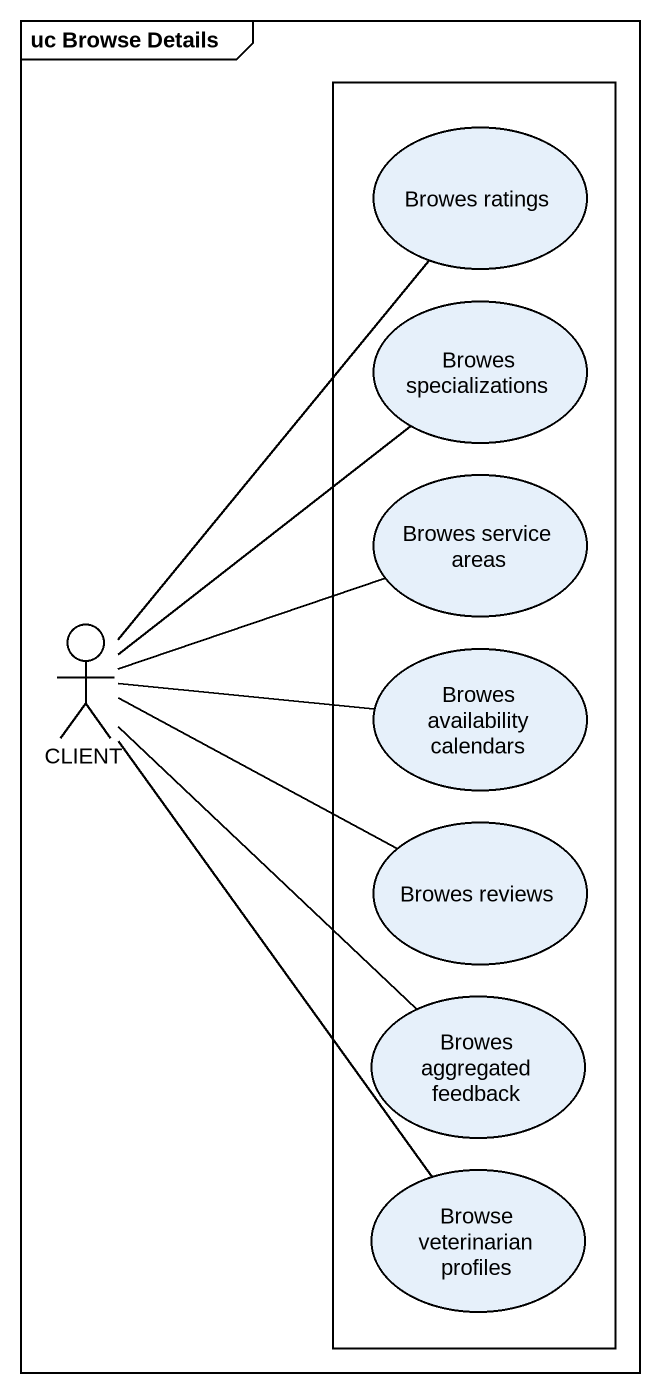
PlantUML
@startuml
mainframe uc Browse Details
rectangle " " as rectangle1 {
  usecase "Browes ratings" as Browes_ratings
  usecase "Browes specializations" as Browes_specializations
  usecase "Browes service areas" as Browes_service_areas
  usecase "Browes availability calendars" as Browes_availability
  usecase "Browes reviews" as Browes_reviews
  usecase "Browes aggregated feedback" as Browes_aggregated_feedback
  usecase "Browse veterinarian profiles" as Browse_veterinarian_profiles
}
actor CLIENT
CLIENT -up- Browes_ratings
CLIENT -up- Browes_specializations
CLIENT -right- Browes_service_areas
CLIENT -right- Browes_availability
CLIENT -right- Browes_reviews
CLIENT -- Browes_aggregated_feedback
CLIENT -- Browse_veterinarian_profiles
@enduml
